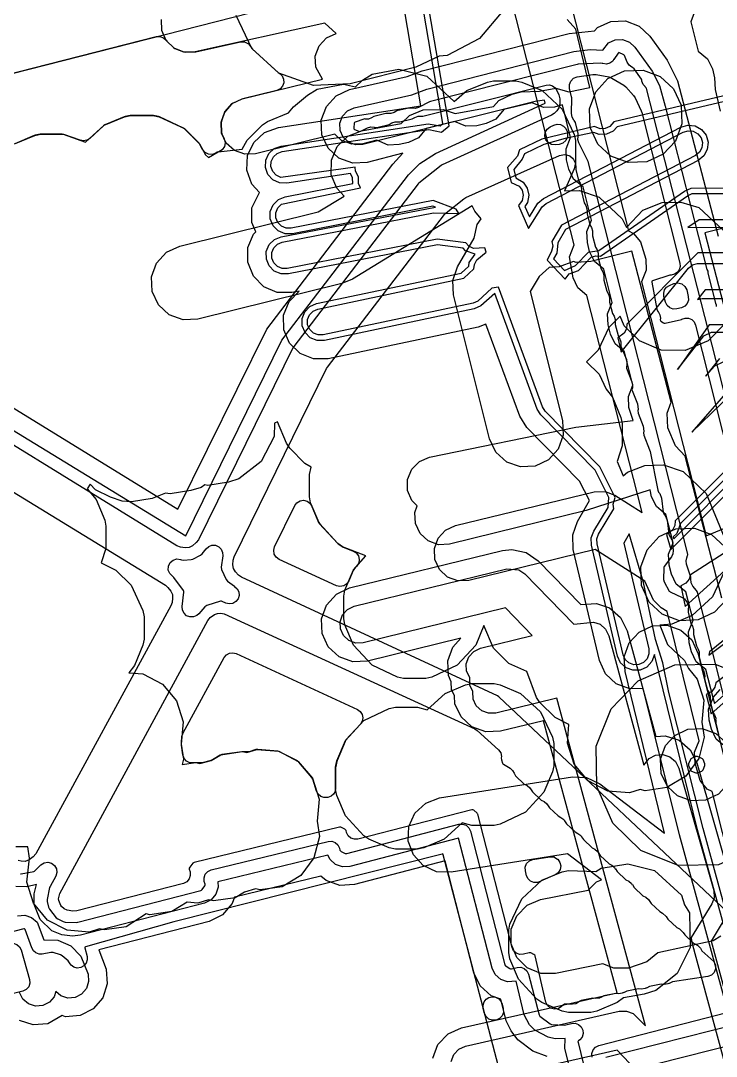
# Model space of a CAD drawing. Header units: metres. Extents: x 17722 to 17999, y 13535 to 15917.
# Drawn here: x 17853.7 to 17890.8, y 13874.1 to 13929.2 of the extents above; entities that cross this region are included whole.
import ezdxf

# ---------------------------------------------------------------- set-up
doc = ezdxf.new("R2010")
doc.units = ezdxf.units.M
for name, color, linetype in [('AI_GREENING_ALLOWED_ZONE', 4, 'Continuous'), ('AI_GREENING_EXCLUSIONS', 1, 'Continuous'), ('AI_GREENING_LAWN', 82, 'Continuous')]:
    doc.layers.add(name, color=color, linetype=linetype)

msp = doc.modelspace()

# ---------------------------------------------------------------- linework, layer by layer
at = {"layer": 'AI_GREENING_ALLOWED_ZONE'}
msp.add_lwpolyline([(17831.558, 13920.851), (17860.946, 13928.355), (17861.146, 13928.364), (17861.334, 13928.295), (17861.479, 13928.157), (17861.514, 13928.108), (17861.865, 13927.772), (17861.947, 13927.72), (17862.401, 13927.544), (17862.496, 13927.527), (17863.007, 13927.539), (17863.056, 13927.545), (17865.433, 13928.074), (17865.656, 13928.073), (17865.856, 13927.975), (17865.994, 13927.8), (17866.015, 13927.755), (17866.072, 13927.678), (17867.446, 13926.435), (17867.5, 13926.403), (17867.645, 13926.271), (17867.729, 13926.094), (17867.738, 13925.899), (17867.672, 13925.715), (17867.54, 13925.571), (17867.363, 13925.488), (17865.551, 13925.043), (17865.505, 13925.027), (17865.042, 13924.81), (17864.964, 13924.753), (17864.635, 13924.394), (17864.585, 13924.311), (17864.419, 13923.854), (17864.404, 13923.758), (17864.426, 13923.272), (17864.449, 13923.178), (17864.572, 13922.914), (17864.619, 13922.71), (17864.579, 13922.505), (17864.458, 13922.335), (17864.279, 13922.228), (17864.194, 13922.2), (17864.118, 13922.154), (17863.929, 13922.088), (17863.728, 13922.102), (17863.549, 13922.193), (17863.42, 13922.348), (17863.276, 13922.619), (17863.233, 13922.677), (17862.479, 13923.431), (17862.409, 13923.48), (17861.129, 13924.08), (17861.072, 13924.098), (17860.804, 13924.153), (17860.754, 13924.158), (17859.617, 13924.158), (17859.567, 13924.153), (17859.294, 13924.097), (17859.247, 13924.083), (17858.226, 13923.656), (17858.154, 13923.61), (17857.418, 13922.937), (17857.265, 13922.842), (17857.088, 13922.806), (17856.911, 13922.836), (17856.038, 13923.15), (17855.954, 13923.165), (17854.835, 13923.165), (17854.785, 13923.16), (17854.512, 13923.105), (17854.465, 13923.09), (17853.427, 13922.656)], dxfattribs=at)
for points in [[(17868.326, 13903.413), (17868.44, 13903.564), (17868.603, 13903.662), (17868.79, 13903.692), (17868.975, 13903.651), (17869.131, 13903.543), (17869.236, 13903.385), (17869.603, 13902.507), (17869.65, 13902.435), (17870.588, 13901.415), (17870.632, 13901.377), (17870.849, 13901.231), (17870.897, 13901.206), (17871.436, 13900.994), (17871.597, 13900.892), (17871.708, 13900.736), (17871.753, 13900.551), (17871.725, 13900.362), (17871.628, 13900.197), (17871.475, 13900.024), (17871.432, 13899.955), (17871.205, 13899.413), (17871.093, 13899.248), (17870.925, 13899.14), (17870.729, 13899.106), (17870.535, 13899.151), (17867.491, 13900.549), (17867.331, 13900.666), (17867.229, 13900.836), (17867.201, 13901.032), (17867.251, 13901.224), (17868.326, 13903.413)], [(17862.941, 13889.729), (17862.746, 13889.739), (17862.57, 13889.822), (17862.439, 13889.967), (17862.373, 13890.151), (17862.296, 13890.674), (17862.292, 13890.791), (17862.323, 13891.133), (17862.382, 13891.328), (17864.564, 13895.328), (17864.683, 13895.473), (17864.846, 13895.564), (17865.031, 13895.588), (17865.212, 13895.543), (17871.656, 13892.574), (17871.808, 13892.465), (17871.91, 13892.308), (17871.947, 13892.125), (17871.913, 13891.94), (17871.815, 13891.781), (17871.046, 13890.946), (17871, 13890.874), (17870.573, 13889.854), (17870.559, 13889.807), (17870.503, 13889.533), (17870.498, 13889.483), (17870.498, 13888.383), (17870.469, 13888.214), (17870.383, 13888.064), (17870.252, 13887.952), (17870.091, 13887.892), (17870.051, 13887.884), (17869.871, 13887.883), (17869.702, 13887.946), (17869.566, 13888.065), (17869.482, 13888.225), (17869.278, 13888.866), (17869.232, 13888.951), (17868.542, 13889.771), (17868.466, 13889.831), (17867.515, 13890.325), (17867.422, 13890.352), (17866.354, 13890.444), (17866.258, 13890.433), (17865.902, 13890.321), (17865.629, 13890.312), (17865.596, 13890.321), (17865.499, 13890.325), (17864.439, 13890.169), (17864.348, 13890.136), (17863.938, 13889.891), (17863.812, 13889.837), (17863.399, 13889.725), (17863.146, 13889.723), (17863.102, 13889.734), (17863.005, 13889.738), (17862.941, 13889.729)], [(17881.41, 13883.433), (17881.236, 13883.363), (17881.048, 13883.363), (17880.873, 13883.431), (17880.736, 13883.56), (17880.656, 13883.729), (17880.591, 13883.981), (17880.582, 13884.187), (17880.657, 13884.38), (17880.804, 13884.525), (17880.997, 13884.599), (17881.888, 13884.74), (17882.113, 13884.724), (17882.308, 13884.611), (17882.319, 13884.601), (17882.434, 13884.439), (17882.477, 13884.246), (17882.442, 13884.051), (17882.334, 13883.885), (17882.17, 13883.774), (17881.514, 13883.5), (17881.41, 13883.433)], [(17878.355, 13876.666), (17878.342, 13876.845), (17878.392, 13877.017), (17878.5, 13877.16), (17878.652, 13877.256), (17878.827, 13877.292), (17879.005, 13877.264), (17879.035, 13877.254), (17879.179, 13877.174), (17879.29, 13877.053), (17879.355, 13876.902), (17879.416, 13876.658), (17879.425, 13876.46), (17879.356, 13876.275), (17879.221, 13876.13), (17879.04, 13876.05), (17879.017, 13876.044), (17878.826, 13876.039), (17878.647, 13876.105), (17878.506, 13876.234), (17878.423, 13876.406), (17878.355, 13876.666)]]:
    msp.add_lwpolyline(points, close=True, dxfattribs=at)
at = {"layer": 'AI_GREENING_EXCLUSIONS'}
for points in [[(17893.817, 13875.201), (17890.524, 13888.202), (17890.27, 13888.339), (17889.9, 13888.793), (17889.625, 13889.714), (17889.625, 13889.714), (17889.596, 13890.299), (17889.848, 13890.91), (17888.134, 13897.785), (17887.822, 13897.976), (17887.417, 13898.382), (17886.948, 13899.396), (17884.314, 13901.068), (17877.584, 13899.436), (17876.999, 13899.412), (17876.45, 13899.613), (17876.019, 13900.01), (17875.773, 13900.541), (17875.749, 13901.125), (17875.95, 13901.675), (17876.346, 13902.106), (17876.877, 13902.352), (17884.252, 13904.14), (17884.838, 13904.153), (17885.361, 13903.957), (17886.805, 13903.04), (17883.865, 13914.588), (17883.379, 13914.998), (17883.127, 13915.526), (17882.942, 13916.648), (17883.181, 13917.276), (17879.72, 13930.873)], [(17882.687, 13931.378), (17886.088, 13918.018), (17886.342, 13917.882), (17886.714, 13917.43), (17886.994, 13916.51), (17887.025, 13915.926), (17886.776, 13915.314), (17890.216, 13901.798), (17895.605, 13904.028)], [(17892.864, 13874.854), (17889.755, 13886.169), (17887.461, 13895.486), (17887.325, 13895.112), (17887.059, 13894.826), (17886.703, 13894.665), (17886.314, 13894.651), (17885.948, 13894.788), (17885.663, 13895.054), (17885.501, 13895.409), (17884.113, 13901.309), (17884.1, 13901.699), (17884.231, 13902.055), (17884.991, 13903.314), (17885.039, 13903.843), (17884.301, 13905.299), (17881.411, 13908.244), (17881.219, 13908.547), (17878.966, 13914.689), (17878.228, 13914.03), (17877.869, 13913.877), (17869.901, 13912.197), (17869.51, 13912.192), (17869.148, 13912.337), (17868.869, 13912.61), (17868.716, 13912.969), (17868.711, 13913.359), (17868.856, 13913.721), (17869.129, 13914), (17869.488, 13914.154), (17877.183, 13915.776), (17877.578, 13916.147), (17877.598, 13916.331), (17877.925, 13916.786), (17877.411, 13916.962), (17877.288, 13917.1), (17875.916, 13917.274), (17867.984, 13915.73), (17867.594, 13915.731), (17867.234, 13915.882), (17866.959, 13916.159), (17866.811, 13916.52), (17866.808, 13916.929), (17866.959, 13917.288), (17867.236, 13917.563), (17867.597, 13917.711), (17875.808, 13919.274), (17875.664, 13919.329), (17868.195, 13917.868), (17867.805, 13917.869), (17867.445, 13918.02), (17867.17, 13918.297), (17867.021, 13918.658), (17867.023, 13919.048), (17867.173, 13919.408), (17867.45, 13919.683), (17867.811, 13919.831), (17871.412, 13920.535), (17871.396, 13920.839), (17871.289, 13921.067), (17867.899, 13920.553), (17867.509, 13920.571), (17867.156, 13920.737), (17866.893, 13921.025), (17866.76, 13921.392), (17866.778, 13921.782), (17866.944, 13922.135), (17867.232, 13922.398), (17867.599, 13922.53), (17875.414, 13923.715), (17876.062, 13923.613), (17876.208, 13923.733), (17875.073, 13930.396)], [(17893.154, 13874.932), (17890.044, 13886.248), (17888.234, 13893.468), (17887.913, 13895.046), (17887.525, 13896.297), (17886.879, 13899.316), (17886.124, 13901.902), (17885.834, 13901.42), (17887.156, 13895.798), (17887.165, 13895.525), (17887.07, 13895.27), (17886.883, 13895.07), (17886.635, 13894.957), (17886.362, 13894.947), (17886.106, 13895.043), (17885.906, 13895.229), (17885.793, 13895.478), (17884.405, 13901.378), (17884.395, 13901.643), (17884.488, 13901.9), (17885.301, 13903.247), (17885.26, 13903.488), (17885.379, 13903.836), (17884.548, 13905.476), (17881.647, 13908.431), (17881.497, 13908.66), (17879.16, 13915.034), (17878.816, 13914.977), (17878.058, 13914.278), (17877.807, 13914.17), (17869.839, 13912.49), (17869.566, 13912.487), (17869.312, 13912.589), (17869.117, 13912.779), (17869.009, 13913.031), (17869.006, 13913.304), (17869.108, 13913.557), (17869.299, 13913.753), (17869.55, 13913.86), (17877.327, 13915.5), (17877.858, 13915.999), (17877.884, 13916.241), (17878.015, 13916.481), (17878.515, 13916.888), (17878.443, 13917.12), (17877.837, 13917.085), (17877.591, 13917.203), (17877.427, 13917.384), (17875.906, 13917.577), (17867.927, 13916.024), (17867.654, 13916.025), (17867.402, 13916.131), (17867.209, 13916.325), (17867.106, 13916.577), (17867.102, 13916.869), (17867.208, 13917.121), (17867.402, 13917.313), (17867.654, 13917.416), (17875.698, 13918.98), (17877.048, 13918.943), (17876.902, 13919.181), (17875.69, 13919.639), (17868.137, 13918.163), (17867.864, 13918.163), (17867.612, 13918.269), (17867.42, 13918.463), (17867.316, 13918.715), (17867.317, 13918.988), (17867.422, 13919.24), (17867.616, 13919.433), (17871.818, 13920.309), (17871.706, 13920.544), (17871.721, 13920.902), (17871.553, 13921.197), (17871.543, 13921.409), (17867.581, 13920.862), (17867.334, 13920.978), (17867.15, 13921.18), (17867.057, 13921.437), (17867.069, 13921.71), (17867.185, 13921.957), (17867.387, 13922.141), (17867.644, 13922.234), (17875.459, 13923.418), (17876.124, 13923.274), (17876.533, 13923.613), (17875.323, 13930.718)], [(17879.412, 13929.748), (17878.16, 13928.252), (17876.431, 13927.348), (17876.006, 13927.31), (17874.769, 13926.724), (17871.268, 13925.844), (17869.32, 13925.746), (17867.482, 13926.402), (17866.036, 13927.711), (17865.2, 13929.474)], [(17889.631, 13929.753), (17889.39, 13929.145), (17889.788, 13927.584), (17890.291, 13927.167), (17890.541, 13926.638), (17890.663, 13926.153), (17890.683, 13925.543), (17890.95, 13924.388)], [(17891.049, 13898.494), (17889.089, 13906.039), (17888.572, 13906.587), (17888.181, 13907.542), (17888.136, 13908.321), (17888.342, 13908.912), (17886.258, 13916.934), (17884.072, 13916.384), (17883.3, 13916.347), (17883.148, 13916.4), (17882.397, 13916.106), (17881.866, 13916.079), (17881.322, 13915.602), (17880.845, 13914.791), (17882.565, 13907.931), (17882.604, 13907.151), (17882.341, 13906.416), (17881.817, 13905.838), (17881.112, 13905.504), (17880.333, 13905.466), (17879.598, 13905.728), (17879.019, 13906.252), (17878.686, 13906.958), (17876.766, 13914.614), (17876.725, 13915.378), (17876.982, 13916.115), (17877.875, 13917.632), (17878.035, 13918.366), (17878.239, 13918.66), (17877.898, 13919.06), (17877.767, 13919.355), (17871.388, 13915.453), (17870.822, 13915.217), (17863.158, 13913.332), (17862.378, 13913.297), (17861.644, 13913.563), (17861.068, 13914.089), (17860.738, 13914.796), (17860.703, 13915.575), (17860.969, 13916.309), (17861.495, 13916.885), (17862.202, 13917.216), (17869.565, 13919.027), (17870.951, 13919.874), (17870.553, 13920.283), (17870.264, 13921.007), (17870.275, 13921.788), (17870.583, 13922.505), (17871.142, 13923.049), (17871.867, 13923.338), (17873.986, 13923.73), (17874.431, 13924.163), (17875.156, 13924.452), (17876.212, 13924.478), (17876.862, 13924.262), (17878.903, 13924.639), (17879.189, 13924.958), (17879.892, 13925.295), (17880.376, 13925.42), (17881.342, 13925.457), (17882.212, 13925.607), (17882.907, 13925.414), (17884.029, 13925.647), (17883.277, 13928.744), (17882.816, 13929.269)], [(17891.252, 13890.572), (17890.747, 13890.986), (17890.493, 13891.513), (17890.369, 13891.998), (17890.336, 13892.582), (17890.578, 13893.189), (17890.191, 13894.695), (17889.686, 13895.109), (17889.432, 13895.637), (17889.307, 13896.121), (17889.275, 13896.705), (17889.517, 13897.312), (17889.129, 13898.818), (17888.624, 13899.233), (17888.37, 13899.76), (17888.246, 13900.244), (17888.213, 13900.829), (17888.456, 13901.436), (17888.068, 13902.942), (17887.563, 13903.356), (17887.309, 13903.884), (17887.239, 13904.254), (17883.822, 13903.145), (17876.555, 13901.359), (17875.971, 13901.333), (17875.421, 13901.532), (17874.989, 13901.927), (17874.741, 13902.458), (17874.715, 13903.042), (17874.841, 13903.392), (17874.553, 13903.678), (17874.326, 13904.217), (17874.323, 13904.803), (17874.545, 13905.344), (17874.957, 13905.76), (17875.496, 13905.987), (17883.279, 13907.573), (17886.326, 13907.929), (17886.1, 13908.633), (17886.071, 13909.218), (17886.316, 13909.823), (17885.871, 13911.589), (17885.368, 13912.006), (17885.117, 13912.535), (17884.995, 13913.02), (17884.966, 13913.604), (17885.211, 13914.21), (17884.766, 13915.976), (17884.263, 13916.393), (17884.012, 13916.922), (17883.89, 13917.406), (17883.861, 13917.991), (17884.106, 13918.596), (17883.661, 13920.362), (17883.158, 13920.779), (17882.907, 13921.308), (17882.785, 13921.793), (17882.756, 13922.378), (17883.001, 13922.983), (17882.564, 13924.718), (17882.142, 13924.603), (17881.558, 13924.579), (17880.955, 13924.831), (17879.451, 13924.468), (17879.029, 13923.969), (17878.498, 13923.723), (17878.012, 13923.606), (17877.427, 13923.582), (17876.824, 13923.834), (17875.32, 13923.47), (17874.898, 13922.972), (17874.367, 13922.726), (17873.881, 13922.609), (17873.296, 13922.585), (17872.693, 13922.836), (17871.941, 13922.655), (17871.357, 13922.631), (17870.807, 13922.833), (17870.455, 13923.158), (17866.242, 13922.124), (17865.658, 13922.098), (17865.108, 13922.298), (17864.676, 13922.693), (17864.428, 13923.223), (17864.402, 13923.808), (17864.602, 13924.358), (17864.997, 13924.79), (17865.527, 13925.037), (17869.798, 13926.086), (17869.437, 13926.728), (17869.416, 13927.313), (17869.62, 13927.861), (17870.019, 13928.289), (17870.524, 13928.52), (17869.918, 13929.072), (17863.032, 13927.539), (17862.447, 13927.526), (17861.901, 13927.738), (17861.478, 13928.142), (17861.242, 13928.678), (17861.229, 13929.263)], [(17891.899, 13874.593), (17888.789, 13885.909), (17886.862, 13893.689), (17886.153, 13893.664), (17885.422, 13893.938), (17884.851, 13894.47), (17884.528, 13895.18), (17883.14, 13901.08), (17883.113, 13901.86), (17883.375, 13902.571), (17883.997, 13903.687), (17883.479, 13904.709), (17880.675, 13907.567), (17880.291, 13908.173), (17878.497, 13913.064), (17878.075, 13912.898), (17870.107, 13911.218), (17869.327, 13911.209), (17868.602, 13911.499), (17868.044, 13912.045), (17867.737, 13912.762), (17867.728, 13913.543), (17868.019, 13914.267), (17868.562, 13914.823), (17868.175, 13914.748), (17867.395, 13914.751), (17866.675, 13915.053), (17866.126, 13915.607), (17865.825, 13916.348), (17865.828, 13917.128), (17866.13, 13917.848), (17866.246, 13917.963), (17866.04, 13918.466), (17866.043, 13919.246), (17866.442, 13920.064), (17866.037, 13920.508), (17865.771, 13921.242), (17865.807, 13922.022), (17866.139, 13922.728), (17866.715, 13923.254), (17867.449, 13923.519), (17875.035, 13924.669), (17874.184, 13929.663)], [(17848.049, 13911.85), (17862.107, 13903.226), (17866.832, 13912.791), (17873.547, 13921.564), (17874.077, 13922.146), (17872.183, 13921.649), (17871.404, 13921.616), (17870.671, 13921.884), (17870.096, 13922.412), (17869.768, 13923.12), (17869.735, 13923.9), (17870.003, 13924.633), (17870.531, 13925.207), (17871.239, 13925.536), (17874.31, 13926.23), (17875.102, 13926.534), (17882.926, 13928.522), (17884.271, 13928.663), (17884.432, 13928.835), (17885.142, 13929.158), (17885.922, 13929.185), (17886.653, 13928.911), (17887.223, 13928.378), (17888.143, 13927.098), (17888.694, 13926.007), (17890.856, 13917.744)], [(17847.716, 13910.849), (17862.52, 13901.808), (17867.642, 13912.2), (17874.379, 13921.002), (17874.979, 13921.611), (17875.803, 13922.133), (17881.653, 13924.805), (17881.609, 13924.979), (17881.113, 13924.898), (17871.947, 13922.621), (17871.557, 13922.604), (17871.191, 13922.738), (17870.904, 13923.002), (17870.739, 13923.356), (17870.723, 13923.746), (17870.857, 13924.113), (17871.121, 13924.4), (17871.475, 13924.564), (17874.546, 13925.259), (17875.348, 13925.565), (17883.173, 13927.553), (17884.049, 13927.672), (17884.71, 13927.634), (17885.015, 13928.023), (17885.371, 13928.185), (17885.761, 13928.198), (17886.126, 13928.061), (17886.411, 13927.795), (17887.331, 13926.514), (17887.727, 13925.754), (17888.038, 13924.659), (17890.251, 13915.973), (17890.297, 13915.877), (17890.302, 13915.773), (17890.711, 13914.17), (17890.749, 13914.089), (17890.753, 13914.002)], [(17853.404, 13922.646), (17854.487, 13923.1), (17854.81, 13923.165), (17855.997, 13923.165), (17857.195, 13922.734), (17858.186, 13923.639), (17859.269, 13924.092), (17859.592, 13924.158), (17860.779, 13924.158), (17861.102, 13924.092), (17862.448, 13923.462), (17863.259, 13922.651), (17863.572, 13922.065), (17863.725, 13921.919), (17864.24, 13922.228), (17865.522, 13922.368), (17865.792, 13922.852), (17866.602, 13923.662), (17866.865, 13923.84), (17867.988, 13924.301), (17868.248, 13924.611), (17869.001, 13925.242), (17869.507, 13925.555), (17870.924, 13925.82), (17871.548, 13925.684), (17871.931, 13926.036), (17872.436, 13926.349), (17873.854, 13926.614), (17875.345, 13926.253), (17876.813, 13924.893), (17877.486, 13925.481), (17878.57, 13925.934), (17878.892, 13925.999), (17880.079, 13925.999), (17880.402, 13925.934), (17881.485, 13925.481), (17882.559, 13924.493), (17883.19, 13923.146), (17883.255, 13922.824), (17883.255, 13921.636), (17883.19, 13921.314), (17882.679, 13920.145), (17883.476, 13920.167), (17884.526, 13919.815), (17885.75, 13918.656), (17885.967, 13918.199), (17886.844, 13919.122), (17887.874, 13919.529), (17888.868, 13919.556), (17889.817, 13919.256), (17891.142, 13918.045)], [(17897.237, 13926.634), (17885.294, 13923.82), (17885.089, 13923.57), (17884.841, 13923.456), (17884.568, 13923.447), (17884.275, 13923.577), (17881.472, 13922.898), (17880.281, 13922.324), (17880.169, 13922), (17879.644, 13921.391), (17879.83, 13920.587), (17880.262, 13920.403), (17880.417, 13920.179), (17880.475, 13919.912), (17880.427, 13919.643), (17880.222, 13919.374), (17880.755, 13918.149), (17881.478, 13919.3), (17881.691, 13919.471), (17888.995, 13923.272), (17889.257, 13923.349), (17889.528, 13923.319), (17889.768, 13923.187), (17889.939, 13922.974), (17890.015, 13922.712), (17889.985, 13922.441), (17889.854, 13922.201), (17889.641, 13922.03), (17882.516, 13918.322), (17882.005, 13917.454), (17882.048, 13917.213), (17881.99, 13916.946), (17881.748, 13916.461), (17882.704, 13915.447), (17882.92, 13915.729), (17883.428, 13915.907), (17884.088, 13916.619), (17884.349, 13916.697), (17884.592, 13916.672), (17889.224, 13919.891), (17889.474, 13920), (17897.531, 13920.016)], [(17897.192, 13926.315), (17885.478, 13923.555), (17885.264, 13923.326), (17884.909, 13923.164), (17884.519, 13923.151), (17884.233, 13923.258), (17882.704, 13922.939), (17881.573, 13922.614), (17880.542, 13922.117), (17880.415, 13921.828), (17879.977, 13921.284), (17880.079, 13920.841), (17880.47, 13920.619), (17880.692, 13920.299), (17880.775, 13919.917), (17880.706, 13919.533), (17880.571, 13919.324), (17880.81, 13918.775), (17881.249, 13919.493), (17881.553, 13919.737), (17888.856, 13923.538), (17889.231, 13923.647), (17889.619, 13923.605), (17889.961, 13923.417), (17890.205, 13923.113), (17890.314, 13922.738), (17890.272, 13922.35), (17890.084, 13922.008), (17889.78, 13921.764), (17882.731, 13918.095), (17882.315, 13917.39), (17882.265, 13916.827), (17882.088, 13916.537), (17882.683, 13915.907), (17883.26, 13916.175), (17883.947, 13916.884), (17884.505, 13916.977), (17889.053, 13920.137), (17889.41, 13920.293), (17897.531, 13920.316)], [(17898.757, 13920.076), (17890.137, 13917.909), (17892.215, 13909.914)], [(17897.531, 13918.616), (17889.843, 13918.616), (17889.243, 13918.199), (17896.953, 13918.246)], [(17896.953, 13916.846), (17889.768, 13916.846), (17885.984, 13913.062), (17885.966, 13912.818), (17885.843, 13912.574), (17885.51, 13912.325), (17885.694, 13911.579), (17889.28, 13916.032), (17889.49, 13916.207), (17889.751, 13916.289), (17896.911, 13916.293)], [(17896.911, 13914.893), (17890.161, 13914.893), (17889.747, 13914.379), (17890.007, 13914.431), (17897.95, 13914.431)], [(17891.175, 13913.043), (17890.32, 13912.166), (17889.088, 13911.651), (17887.819, 13911.668), (17886.668, 13912.166), (17885.858, 13912.976), (17885.63, 13913.48), (17885.041, 13912.89), (17884.463, 13911.672), (17883.843, 13911.051), (17884.521, 13910.408), (17884.885, 13909.603), (17885.227, 13909.176), (17885.68, 13908.092), (17885.745, 13907.77), (17885.745, 13906.582), (17885.473, 13905.764), (17885.792, 13905.001), (17886.019, 13905.194), (17886.95, 13905.544), (17887.944, 13905.571), (17888.994, 13905.219), (17890.218, 13904.06), (17891.175, 13901.73)], [(17897.95, 13913.031), (17890.37, 13913.031), (17888.688, 13910.646), (17890.087, 13912.437), (17890.496, 13912.636), (17898.447, 13912.642)], [(17890.925, 13911.242), (17890.181, 13910.286), (17890.672, 13910.847), (17891.12, 13911.051)], [(17891.486, 13909.652), (17889.447, 13907.313), (17891.533, 13909.324)], [(17891.175, 13899.897), (17890.545, 13898.551), (17889.471, 13897.563), (17888.387, 13897.11), (17887.755, 13897.044), (17888.159, 13896.026), (17889.065, 13895.168), (17889.268, 13894.746), (17889.74, 13894.184), (17890.094, 13893.068), (17889.99, 13891.895), (17890.108, 13891.092), (17889.823, 13889.957), (17889.125, 13889.017), (17888.121, 13888.416), (17886.963, 13888.245), (17886.708, 13888.309), (17886.141, 13888.13), (17884.975, 13888.23), (17883.936, 13888.769), (17883.182, 13889.665), (17882.829, 13890.781), (17882.913, 13891.761), (17882.172, 13892.138), (17881.362, 13892.948), (17881.184, 13893.212), (17880.67, 13894.594), (17879.707, 13895.014), (17878.897, 13895.824), (17878.386, 13897.039), (17877.949, 13895.994), (17876.961, 13894.92), (17875.614, 13894.289), (17875.292, 13894.224), (17874.104, 13894.224), (17873.782, 13894.289), (17872.435, 13894.92), (17871.447, 13895.994), (17870.994, 13897.077), (17870.929, 13897.4), (17870.929, 13898.587), (17870.994, 13898.909), (17871.447, 13899.993), (17872.102, 13900.733), (17870.871, 13901.216), (17870.608, 13901.393), (17869.62, 13902.467), (17869.167, 13903.55), (17869.102, 13903.873), (17869.102, 13905.06), (17869.195, 13905.449), (17868.863, 13905.655), (17868.052, 13906.466), (17867.875, 13906.729), (17867.41, 13907.872), (17867.24, 13907.801), (17867.223, 13907.088), (17866.54, 13905.763), (17865.35, 13904.828), (17864.797, 13904.664), (17863.698, 13904.483), (17863.536, 13904.519), (17863.347, 13904.377), (17862.793, 13904.213), (17861.695, 13904.032), (17861.446, 13904.07), (17860.736, 13903.793), (17859.637, 13903.612), (17859.144, 13903.641), (17858.511, 13903.859), (17857.726, 13904.247), (17857.438, 13904.554), (17857.269, 13904.304), (17857.761, 13903.727), (17858.214, 13902.644), (17858.279, 13902.321), (17858.279, 13901.134), (17858.031, 13900.374), (17858.804, 13899.983), (17859.614, 13899.172), (17860.245, 13897.826), (17860.31, 13897.503), (17860.31, 13896.316), (17860.245, 13895.993), (17859.792, 13894.91), (17859.488, 13894.521), (17860.245, 13894.456), (17861.284, 13893.917), (17862.038, 13893.021), (17862.391, 13891.905), (17862.287, 13890.732), (17862.406, 13889.929), (17862.333, 13889.639), (17863.054, 13889.746), (17863.272, 13889.691), (17863.878, 13889.855), (17864.39, 13890.162), (17865.548, 13890.333), (17865.767, 13890.278), (17866.305, 13890.448), (17867.471, 13890.348), (17868.51, 13889.809), (17869.264, 13888.913), (17869.617, 13887.797), (17869.513, 13886.624), (17869.632, 13885.821), (17869.346, 13884.686), (17868.649, 13883.746), (17867.644, 13883.145), (17866.486, 13882.974), (17866.231, 13883.038), (17865.653, 13882.859), (17865.15, 13882.558), (17863.992, 13882.387), (17863.737, 13882.451), (17863.17, 13882.271), (17862.604, 13882.32), (17861.775, 13881.824), (17860.617, 13881.653), (17860.421, 13881.703), (17859.354, 13881.017), (17858.196, 13880.846), (17857.942, 13880.91), (17857.375, 13880.731), (17856.209, 13880.831), (17855.17, 13881.37), (17854.416, 13882.266), (17854.062, 13883.382), (17854.217, 13884.653), (17854.128, 13885.26), (17853.488, 13885.264)], [(17892.346, 13906.378), (17888.562, 13902.594), (17888.544, 13902.35), (17888.421, 13902.106), (17888.108, 13901.868), (17888.34, 13901.08), (17892.305, 13905.045)], [(17892.47, 13906.078), (17888.846, 13902.454), (17888.657, 13901.922), (17888.456, 13901.749), (17888.485, 13901.649), (17892.093, 13905.257)], [(17892.957, 13902.028), (17889.381, 13899.733), (17889.311, 13899.499), (17889.139, 13899.287), (17888.858, 13899.144), (17889.096, 13898.038), (17892.745, 13901.356)], [(17875.665, 13874.019), (17875.943, 13874.748), (17876.479, 13875.315), (17877.192, 13875.633), (17885.479, 13877.499), (17881.558, 13891.972), (17879.264, 13891.41), (17878.485, 13891.376), (17877.751, 13891.643), (17877.176, 13892.17), (17876.846, 13892.877), (17876.828, 13893.289), (17876.671, 13893.627), (17876.653, 13894.039), (17876.495, 13894.377), (17876.461, 13895.156), (17876.728, 13895.89), (17877.158, 13896.359), (17872.195, 13895.144), (17871.415, 13895.11), (17870.682, 13895.376), (17870.106, 13895.904), (17869.776, 13896.611), (17869.742, 13897.39), (17870.009, 13898.124), (17870.536, 13898.699), (17871.243, 13899.029), (17879.37, 13901.019), (17879.871, 13901.076), (17880.634, 13900.915), (17881.277, 13900.473), (17883.535, 13898.159), (17884.376, 13898.208), (17885.067, 13897.966), (17885.655, 13897.454), (17886.002, 13896.755), (17887.527, 13891.128), (17888.024, 13891.168), (17888.767, 13890.93), (17889.362, 13890.425), (17889.718, 13889.731), (17891.587, 13883.179)], [(17876.651, 13873.851), (17876.79, 13874.216), (17877.058, 13874.499), (17877.414, 13874.658), (17885.579, 13876.521), (17885.969, 13876.532), (17886.333, 13876.393), (17886.989, 13875.75), (17882.268, 13893.175), (17879.027, 13892.381), (17878.637, 13892.364), (17878.27, 13892.498), (17877.982, 13892.761), (17877.817, 13893.115), (17877.805, 13893.516), (17877.642, 13893.865), (17877.629, 13894.266), (17877.466, 13894.614), (17877.449, 13895.004), (17877.583, 13895.371), (17877.846, 13895.659), (17878.2, 13895.824), (17880.962, 13896.5), (17879.529, 13897.969), (17871.957, 13896.115), (17871.567, 13896.098), (17871.2, 13896.231), (17870.913, 13896.495), (17870.748, 13896.849), (17870.731, 13897.238), (17870.864, 13897.605), (17871.127, 13897.893), (17871.481, 13898.058), (17879.608, 13900.048), (17880.24, 13899.995), (17880.562, 13899.775), (17883.171, 13897.1), (17884.224, 13897.22), (17884.569, 13897.099), (17884.863, 13896.843), (17885.037, 13896.493), (17886.902, 13889.609), (17887.173, 13889.965), (17887.521, 13890.143), (17887.909, 13890.175), (17888.281, 13890.056), (17888.578, 13889.803), (17888.757, 13889.456), (17890.614, 13882.948), (17890.629, 13882.558), (17890.516, 13882.231), (17889.417, 13880.446), (17889.44, 13880.24), (17895.62, 13857.43)], [(17893.767, 13898.364), (17890.386, 13895.636), (17890.355, 13895.464), (17893.423, 13897.76)], [(17890.996, 13880.508), (17890.576, 13880.264), (17887.634, 13879.629), (17887.058, 13879.144), (17886.082, 13878.807), (17885.302, 13878.806), (17884.723, 13879.044), (17882.192, 13878.535), (17881.412, 13878.533), (17880.69, 13878.83), (17880.137, 13879.381), (17879.837, 13880.101), (17879.836, 13880.882), (17880.133, 13881.603), (17880.683, 13882.156), (17881.404, 13882.456), (17883.938, 13882.966), (17884.377, 13883.407), (17884.64, 13883.516), (17882.839, 13884.89), (17876.651, 13883.911), (17875.871, 13883.942), (17875.163, 13884.269), (17874.633, 13884.842), (17874.363, 13885.574), (17874.394, 13886.354), (17874.72, 13887.062), (17875.293, 13887.592), (17876.026, 13887.862), (17883.105, 13888.982), (17883.839, 13888.944), (17884.547, 13888.618), (17887.991, 13885.991), (17885.896, 13894.59), (17885.858, 13895.369), (17886.121, 13896.104), (17886.646, 13896.682), (17887.351, 13897.015), (17888.131, 13897.053), (17888.865, 13896.79), (17889.443, 13896.265), (17889.777, 13895.56), (17891.608, 13888.232)], [(17894.075, 13896.499), (17890.721, 13893.99), (17890.668, 13893.751), (17890.512, 13893.528), (17890.221, 13893.357), (17890.476, 13892.34), (17893.97, 13895.443)], [(17890.943, 13893.631), (17890.566, 13893.213), (17890.647, 13892.893), (17893.771, 13895.667)], [(17884.347, 13867.977), (17882.684, 13874.539), (17882.716, 13875.075), (17882.186, 13875.056), (17881.797, 13875.136), (17881.098, 13875.519), (17880.821, 13875.806), (17880.526, 13876.323), (17880.104, 13878.115), (17879.65, 13878.077), (17879.282, 13878.206), (17878.991, 13878.467), (17878.822, 13878.818), (17877.042, 13885.733), (17871.251, 13884.225), (17870.861, 13884.202), (17870.493, 13884.33), (17870.201, 13884.589), (17870.085, 13884.829), (17864.231, 13883.407), (17864.255, 13883.12), (17864.132, 13882.741), (17863.87, 13882.44), (17863.512, 13882.266), (17856.929, 13880.569), (17856.494, 13880.512), (17855.923, 13880.576), (17855.397, 13880.798), (17854.771, 13881.398), (17854.458, 13882.201), (17854.453, 13882.772), (17854.588, 13883.26), (17854.075, 13883.133), (17853.478, 13883.16)], [(17881.76, 13874.115), (17880.992, 13874.393), (17880.199, 13874.998), (17879.838, 13875.472), (17879.577, 13876.01), (17879.29, 13877.164), (17878.773, 13877.346), (17878.192, 13877.866), (17877.854, 13878.569), (17876.324, 13884.513), (17871.503, 13883.257), (17870.724, 13883.211), (17869.987, 13883.467), (17869.714, 13883.71), (17865.114, 13882.592), (17865.001, 13882.247), (17864.478, 13881.646), (17863.761, 13881.298), (17857.9, 13879.786), (17858.285, 13878.762), (17858.347, 13877.984), (17858.107, 13877.242), (17857.601, 13876.648), (17856.906, 13876.292), (17856.128, 13876.23), (17855.949, 13876.288), (17855.191, 13875.858), (17854.413, 13875.796), (17853.671, 13876.036)], [(17853.563, 13881.603), (17853.952, 13881.634), (17854.323, 13881.514), (17854.62, 13881.261), (17854.964, 13880.327), (17855.714, 13880.308), (17856.412, 13880.002), (17856.949, 13879.449), (17857.323, 13878.489), (17857.354, 13878.1), (17857.234, 13877.729), (17856.981, 13877.432), (17856.634, 13877.254), (17856.245, 13877.223), (17855.874, 13877.343), (17855.608, 13877.57), (17855.519, 13877.295), (17855.266, 13876.998), (17854.918, 13876.82), (17854.529, 13876.789), (17854.158, 13876.909), (17853.861, 13877.162), (17853.683, 13877.51)], [(17891.39, 13881.746), (17890.473, 13880.254), (17896.343, 13858.588)], [(17896.076, 13876.9), (17884.869, 13874.061)], [(17896.322, 13875.931), (17886.084, 13873.337)], [(17888.084, 13871.71), (17885.47, 13874.445), (17877.859, 13872.709)]]:
    msp.add_lwpolyline(points, dxfattribs=at)
for points in [[(17888.472, 13925.582), (17888.881, 13924.7), (17888.92, 13923.714), (17888.579, 13922.797), (17887.932, 13922.098), (17887.05, 13921.689), (17886.064, 13921.65), (17885.147, 13921.991), (17884.448, 13922.638), (17884.039, 13923.52), (17884, 13924.506), (17884.341, 13925.423), (17884.988, 13926.122), (17885.87, 13926.531), (17886.856, 13926.57), (17887.773, 13926.229), (17888.472, 13925.582)], [(17891.202, 13901.222), (17891.611, 13900.34), (17891.65, 13899.354), (17891.309, 13898.437), (17890.662, 13897.738), (17889.78, 13897.329), (17888.794, 13897.29), (17887.877, 13897.631), (17887.178, 13898.278), (17886.769, 13899.16), (17886.73, 13900.146), (17887.071, 13901.063), (17887.718, 13901.762), (17888.6, 13902.171), (17889.586, 13902.21), (17890.503, 13901.869), (17891.202, 13901.222)], [(17890.698, 13894.982), (17892.679, 13894.191), (17894.173, 13892.744), (17895.025, 13890.796), (17895.06, 13888.642), (17894.269, 13886.661), (17892.822, 13885.167), (17890.874, 13884.315), (17888.72, 13884.28), (17886.739, 13885.071), (17885.245, 13886.518), (17884.393, 13888.466), (17884.358, 13890.62), (17885.149, 13892.601), (17886.596, 13894.095), (17888.544, 13894.947), (17890.698, 13894.982)], [(17875.364, 13892.543), (17876.332, 13893.425), (17877.415, 13893.878), (17877.738, 13893.943), (17878.925, 13893.943), (17879.247, 13893.878), (17880.331, 13893.425), (17881.404, 13892.437), (17882.035, 13891.09), (17882.1, 13890.767), (17882.1, 13889.58), (17882.035, 13889.258), (17881.582, 13888.174), (17880.594, 13887.101), (17879.247, 13886.47), (17878.925, 13886.405), (17877.738, 13886.405), (17877.234, 13886.545), (17876.267, 13885.664), (17875.184, 13885.211), (17874.861, 13885.146), (17873.674, 13885.146), (17873.351, 13885.211), (17872.268, 13885.664), (17872.005, 13885.842), (17871.017, 13886.915), (17870.564, 13887.999), (17870.498, 13888.321), (17870.498, 13889.508), (17870.564, 13889.831), (17871.017, 13890.914), (17872.005, 13891.988), (17873.351, 13892.619), (17873.674, 13892.684), (17874.861, 13892.684), (17875.364, 13892.543)], [(17890.723, 13891.289), (17891.271, 13890.788), (17891.594, 13890.103), (17891.629, 13889.334), (17891.367, 13888.617), (17890.866, 13888.069), (17890.181, 13887.746), (17889.412, 13887.711), (17888.695, 13887.973), (17888.147, 13888.474), (17887.824, 13889.159), (17887.789, 13889.928), (17888.051, 13890.645), (17888.552, 13891.193), (17889.237, 13891.516), (17890.006, 13891.551), (17890.723, 13891.289)], [(17886.037, 13884.366), (17887.466, 13884.004), (17888.903, 13882.697), (17889.062, 13882.185), (17889.325, 13881.757), (17889.361, 13879.905), (17888.664, 13878.52), (17887.537, 13877.616), (17886.921, 13877.421), (17885.818, 13877.241), (17885.473, 13876.982), (17884.39, 13876.528), (17884.067, 13876.463), (17882.88, 13876.463), (17882.557, 13876.528), (17881.474, 13876.982), (17881.211, 13877.159), (17880.223, 13878.233), (17879.77, 13879.316), (17879.705, 13879.639), (17879.705, 13880.826), (17879.77, 13881.149), (17880.4, 13882.495), (17881.474, 13883.483), (17882.557, 13883.936), (17882.88, 13884.001), (17884.349, 13883.945), (17884.622, 13884.126), (17886.037, 13884.366)]]:
    msp.add_lwpolyline(points, close=True, dxfattribs=at)
at = {"layer": 'AI_GREENING_LAWN'}
for points in [[(17831.558, 13920.851), (17869.567, 13930.556)], [(17895.375, 13893.028), (17887.04, 13925.588), (17887.023, 13925.627), (17886.961, 13925.689), (17886.964, 13925.692), (17886.865, 13925.796), (17886.796, 13925.988), (17886.786, 13926.053), (17886.769, 13926.087), (17886.38, 13926.637), (17886.287, 13926.716), (17886.255, 13926.732), (17886.113, 13926.836), (17886.016, 13926.984), (17885.861, 13927.342), (17885.836, 13927.38), (17885.799, 13927.405), (17885.599, 13927.491), (17885.562, 13927.5), (17885.535, 13927.473), (17885.307, 13927.142), (17885.306, 13927.143), (17885.239, 13927.039), (17885.084, 13926.931), (17884.901, 13926.887), (17884.715, 13926.914), (17884.677, 13926.927), (17884.584, 13926.941), (17883.399, 13926.882), (17883.35, 13926.874), (17875.546, 13924.893), (17875.497, 13924.874), (17874.898, 13924.579), (17874.728, 13924.53), (17874.551, 13924.543), (17874.517, 13924.552), (17874.396, 13924.553), (17873.757, 13924.396), (17873.612, 13924.316), (17873.432, 13924.256), (17873.355, 13924.261), (17873.355, 13924.255), (17873.173, 13924.256), (17872.533, 13924.099), (17872.399, 13924.025), (17872.246, 13923.969), (17872.082, 13923.966), (17872.038, 13923.973), (17872.001, 13923.966), (17871.536, 13923.81), (17871.498, 13923.789), (17871.485, 13923.748), (17871.458, 13923.493), (17871.463, 13923.446), (17871.502, 13923.419), (17871.733, 13923.321), (17871.782, 13923.312), (17871.83, 13923.324), (17872.197, 13923.5), (17872.365, 13923.547), (17872.54, 13923.534), (17872.577, 13923.524), (17872.697, 13923.523), (17873.337, 13923.68), (17873.481, 13923.76), (17873.662, 13923.82), (17873.738, 13923.815), (17873.738, 13923.822), (17873.921, 13923.82), (17874.561, 13923.977), (17874.705, 13924.058), (17874.885, 13924.117), (17874.96, 13924.113), (17874.96, 13924.119), (17875.145, 13924.118), (17881.696, 13925.769), (17881.87, 13925.782), (17882.037, 13925.734), (17882.177, 13925.633), (17882.275, 13925.489), (17882.38, 13925.255), (17882.424, 13925.047), (17882.421, 13924.764), (17882.381, 13924.57), (17882.268, 13924.407), (17882.12, 13924.265), (17881.98, 13924.171), (17876.159, 13921.527), (17876.107, 13921.495), (17874.931, 13920.562), (17874.888, 13920.518), (17868.268, 13911.878), (17868.242, 13911.837), (17863.202, 13901.599), (17863.079, 13901.44), (17862.888, 13901.277), (17862.703, 13901.177), (17862.493, 13901.162), (17862.246, 13901.197), (17862.055, 13901.266), (17847, 13910.526)], [(17894.066, 13881.733), (17889.743, 13898.801), (17889.693, 13898.898), (17889.506, 13899.123), (17889.409, 13899.307), (17889.395, 13899.515), (17889.404, 13899.575), (17889.398, 13899.612), (17889.169, 13900.3), (17889.144, 13900.47), (17889.178, 13900.638), (17889.224, 13900.758), (17889.232, 13900.794), (17889.228, 13900.831), (17883.939, 13921.702), (17883.92, 13921.754), (17883.437, 13922.704), (17883.385, 13922.886), (17883.4, 13923.039), (17883.404, 13923.195), (17883.253, 13923.791), (17883.196, 13923.897), (17883.18, 13923.914), (17883.081, 13924.074), (17883.049, 13924.259), (17883.06, 13925.091), (17883.053, 13925.155), (17882.944, 13925.592), (17882.944, 13925.592), (17882.936, 13925.797), (17883.011, 13925.988), (17883.156, 13926.133), (17883.347, 13926.207), (17884.187, 13926.345), (17884.366, 13926.342), (17885.042, 13926.207), (17885.198, 13926.147), (17885.826, 13925.776), (17885.945, 13925.678), (17886.347, 13925.226), (17886.428, 13925.102), (17886.751, 13924.399), (17886.782, 13924.313), (17888.816, 13916.296), (17888.828, 13916.119), (17888.779, 13915.95), (17888.673, 13915.808), (17888.525, 13915.712), (17888.352, 13915.673), (17888.278, 13915.67), (17887.358, 13915.357), (17887.324, 13915.338), (17887.324, 13915.299), (17887.587, 13913.853), (17887.643, 13913.735), (17887.651, 13913.726), (17887.746, 13913.563), (17887.774, 13913.376), (17887.771, 13913.289), (17887.776, 13913.249), (17887.805, 13913.222), (17887.94, 13913.132), (17887.984, 13913.114), (17888.032, 13913.115), (17888.904, 13913.316), (17888.92, 13913.325), (17889.093, 13913.383), (17889.275, 13913.376), (17889.442, 13913.304), (17889.572, 13913.177), (17889.648, 13913.011), (17894.652, 13893.262)], [(17892.257, 13880.947), (17879.184, 13893.246), (17879.118, 13893.291), (17865.486, 13899.599), (17865.33, 13899.713), (17865.164, 13899.891), (17865.059, 13900.064), (17865.031, 13900.264), (17865.047, 13900.506), (17865.097, 13900.694), (17870.018, 13910.697), (17870.07, 13910.78), (17876.289, 13918.895), (17876.375, 13918.983), (17877.317, 13919.73), (17877.422, 13919.794), (17882.402, 13922.036), (17882.667, 13922.076), (17882.78, 13922.063), (17882.957, 13922.006), (17883.101, 13921.889), (17883.16, 13921.819), (17883.265, 13921.61), (17883.264, 13921.471), (17883.272, 13921.471), (17883.272, 13921.288), (17883.425, 13920.693), (17883.508, 13920.55), (17883.569, 13920.37), (17883.565, 13920.293), (17883.572, 13920.293), (17883.573, 13920.11), (17883.726, 13919.515), (17883.726, 13919.515), (17883.808, 13919.372), (17883.87, 13919.192), (17883.866, 13919.116), (17883.872, 13919.116), (17883.873, 13918.933), (17884.026, 13918.338), (17884.108, 13918.195), (17884.17, 13918.015), (17884.166, 13917.938), (17884.172, 13917.938), (17884.173, 13917.756), (17884.326, 13917.161), (17884.408, 13917.017), (17884.47, 13916.838), (17884.466, 13916.761), (17884.473, 13916.761), (17884.473, 13916.578), (17884.626, 13915.983), (17884.709, 13915.84), (17884.77, 13915.66), (17884.766, 13915.583), (17884.773, 13915.584), (17884.774, 13915.401), (17884.927, 13914.806), (17885.009, 13914.662), (17885.071, 13914.483), (17885.067, 13914.406), (17885.073, 13914.406), (17885.074, 13914.223), (17885.227, 13913.628), (17885.309, 13913.485), (17885.371, 13913.305), (17885.367, 13913.229), (17885.373, 13913.229), (17885.374, 13913.046), (17885.527, 13912.451), (17885.609, 13912.308), (17885.671, 13912.128), (17885.665, 13912.007), (17885.672, 13912.006), (17885.665, 13911.929), (17885.674, 13911.892), (17885.965, 13911.176), (17886, 13911.026), (17885.988, 13910.871), (17885.968, 13910.789), (17885.965, 13910.752), (17885.974, 13910.715), (17886.264, 13909.997), (17886.299, 13909.849), (17886.288, 13909.697), (17886.268, 13909.611), (17886.265, 13909.574), (17886.274, 13909.538), (17886.565, 13908.815), (17886.591, 13908.526), (17886.578, 13908.467), (17886.591, 13908.327), (17886.867, 13907.633), (17886.895, 13907.366), (17886.882, 13907.286), (17886.895, 13907.157), (17887.2, 13906.373), (17887.224, 13906.29), (17887.636, 13904.23), (17887.681, 13904.131), (17887.741, 13904.05), (17887.837, 13903.813), (17887.932, 13903.064), (17887.983, 13902.943), (17888.032, 13902.88), (17888.135, 13902.632), (17888.226, 13901.888), (17888.279, 13901.763), (17888.318, 13901.716), (17888.394, 13901.587), (17888.429, 13901.441), (17888.464, 13901.024), (17888.446, 13900.841), (17888.363, 13900.678), (17887.978, 13900.173), (17887.96, 13900.14), (17887.953, 13900.103), (17887.936, 13899.488), (17887.969, 13899.359), (17888.25, 13898.868), (17888.273, 13898.839), (17888.304, 13898.818), (17888.931, 13898.528), (17889.055, 13898.446), (17889.149, 13898.332), (17889.199, 13898.249), (17889.265, 13898.064), (17889.255, 13897.868), (17889.252, 13897.855), (17889.251, 13897.735), (17889.401, 13897.139), (17889.483, 13896.995), (17889.543, 13896.815), (17889.539, 13896.738), (17889.545, 13896.738), (17889.545, 13896.556), (17889.695, 13895.96), (17889.776, 13895.816), (17889.837, 13895.636), (17889.832, 13895.559), (17889.839, 13895.559), (17889.839, 13895.377), (17889.988, 13894.781), (17890.07, 13894.637), (17890.13, 13894.457), (17890.126, 13894.38), (17890.133, 13894.38), (17890.132, 13894.197), (17890.282, 13893.602), (17890.363, 13893.458), (17890.424, 13893.278), (17890.42, 13893.201), (17890.426, 13893.201), (17890.426, 13893.018), (17890.575, 13892.423), (17890.658, 13892.277), (17890.719, 13892.098), (17890.715, 13892.021), (17890.721, 13892.021), (17890.721, 13891.838), (17890.874, 13891.243)], [(17848.719, 13906.955), (17861.44, 13899.181), (17861.576, 13899.058), (17861.725, 13898.863), (17861.811, 13898.689), (17861.824, 13898.495), (17861.792, 13898.252), (17861.735, 13898.077), (17854.545, 13884.898), (17854.404, 13884.735), (17854.188, 13884.576), (17853.982, 13884.486), (17853.758, 13884.496), (17853.6, 13884.539)], [(17853.725, 13883.83), (17853.762, 13883.832), (17854.438, 13883.961), (17854.472, 13883.972), (17854.501, 13883.993), (17854.814, 13884.302), (17854.984, 13884.412), (17855.183, 13884.446), (17855.379, 13884.398), (17855.541, 13884.277), (17855.641, 13884.101), (17855.663, 13883.9), (17855.604, 13883.707), (17855.305, 13883.159), (17855.281, 13883.093), (17855.145, 13882.47), (17855.147, 13882.359), (17855.223, 13882.049), (17855.269, 13881.955), (17855.632, 13881.497), (17855.717, 13881.428), (17856.003, 13881.288), (17856.106, 13881.263), (17856.719, 13881.247), (17856.788, 13881.255), (17863.323, 13882.942), (17863.361, 13882.959), (17863.391, 13882.989), (17863.53, 13883.185), (17863.55, 13883.232), (17863.547, 13883.283), (17863.509, 13883.422), (17863.496, 13883.621), (17863.561, 13883.808), (17863.693, 13883.956), (17863.873, 13884.04), (17870.097, 13885.552), (17870.287, 13885.561), (17870.467, 13885.498), (17870.61, 13885.372), (17870.696, 13885.202), (17870.728, 13885.088), (17870.752, 13885.043), (17870.792, 13885.013), (17871.007, 13884.914), (17871.046, 13884.903), (17871.087, 13884.907), (17877.06, 13886.461), (17877.255, 13886.473), (17877.44, 13886.408), (17877.586, 13886.278), (17877.67, 13886.103), (17879.508, 13878.985), (17879.528, 13878.943), (17879.563, 13878.912), (17879.765, 13878.793), (17879.809, 13878.777), (17879.855, 13878.78), (17880.151, 13878.854), (17880.344, 13878.863), (17880.527, 13878.799), (17880.671, 13878.669), (17880.756, 13878.495), (17881.32, 13876.33), (17881.336, 13876.294), (17881.363, 13876.264), (17881.912, 13875.845), (17881.944, 13875.828), (17881.98, 13875.821), (17882.671, 13875.785), (17882.745, 13875.792), (17883.045, 13875.868), (17883.236, 13875.879), (17883.418, 13875.817), (17883.562, 13875.691), (17883.649, 13875.52), (17883.665, 13875.329), (17883.608, 13875.146), (17883.486, 13874.998), (17883.418, 13874.942), (17883.391, 13874.909), (17883.393, 13874.866), (17885.071, 13867.987)], [(17883.217, 13858.059), (17876.218, 13884.846), (17876.2, 13884.884), (17876.158, 13884.882), (17861.892, 13881.273), (17861.885, 13881.271), (17857.189, 13879.946), (17857.152, 13879.927), (17857.154, 13879.886), (17857.27, 13879.44), (17857.282, 13879.253), (17857.224, 13879.074), (17857.105, 13878.93), (17856.94, 13878.839), (17856.754, 13878.816), (17856.572, 13878.862), (17856.421, 13878.973), (17856.372, 13879.051), (17856.369, 13879.049), (17856.266, 13879.194), (17855.952, 13879.467), (17855.864, 13879.516), (17855.467, 13879.64), (17855.35, 13879.647), (17854.889, 13879.564), (17854.715, 13879.563), (17854.551, 13879.622), (17854.417, 13879.734), (17854.33, 13879.885), (17853.971, 13880.872), (17853.951, 13880.907), (17853.911, 13880.904), (17852.043, 13880.43)], [(17884.14, 13874.085), (17884.13, 13874.279), (17884.195, 13874.463), (17884.325, 13874.607), (17884.5, 13874.692), (17896.409, 13877.772)]]:
    msp.add_lwpolyline(points, dxfattribs=at)
for points in [[(17882.286, 13923.687), (17882.462, 13923.67), (17882.622, 13923.592), (17882.744, 13923.464), (17882.814, 13923.301), (17882.83, 13923.23), (17882.833, 13923.019), (17882.75, 13922.826), (17882.594, 13922.685), (17882.394, 13922.62), (17882.177, 13922.598), (17881.978, 13922.617), (17881.804, 13922.713), (17881.68, 13922.869), (17881.627, 13923.061), (17881.653, 13923.258), (17881.754, 13923.43), (17881.915, 13923.548), (17882.115, 13923.642), (17882.286, 13923.687)], [(17888.899, 13913.931), (17888.651, 13913.868), (17888.457, 13913.858), (17888.274, 13913.923), (17888.129, 13914.053), (17888.045, 13914.228), (17887.966, 13914.531), (17887.953, 13914.708), (17888.002, 13914.879), (17888.109, 13915.021), (17888.258, 13915.118), (17888.498, 13915.218), (17888.708, 13915.256), (17888.914, 13915.204), (17889.08, 13915.07), (17889.175, 13914.879), (17889.261, 13914.539), (17889.271, 13914.344), (17889.206, 13914.16), (17889.075, 13914.015), (17888.899, 13913.931)], [(17862.4, 13900.516), (17862.803, 13900.542), (17862.9, 13900.569), (17863.31, 13900.781), (17863.391, 13900.848), (17863.603, 13901.118), (17863.743, 13901.241), (17863.918, 13901.304), (17864.104, 13901.299), (17864.275, 13901.225), (17864.408, 13901.095), (17864.483, 13900.925), (17864.491, 13900.738), (17864.405, 13900.143), (17864.426, 13900.004), (17864.671, 13899.484), (17864.746, 13899.392), (17865.111, 13899.118), (17865.117, 13899.115), (17865.257, 13898.99), (17865.342, 13898.821), (17865.358, 13898.634), (17865.304, 13898.453), (17865.187, 13898.306), (17865.023, 13898.212), (17864.837, 13898.186), (17864.654, 13898.23), (17864.464, 13898.317), (17864.421, 13898.327), (17864.378, 13898.322), (17863.642, 13898.092), (17863.53, 13898.019), (17863.216, 13897.66), (17863.212, 13897.663), (17863.109, 13897.563), (17862.935, 13897.491), (17862.747, 13897.488), (17862.571, 13897.555), (17862.432, 13897.682), (17862.351, 13897.852), (17862.337, 13898.04), (17862.429, 13898.808), (17862.426, 13898.853), (17862.406, 13898.894), (17861.886, 13899.591), (17861.781, 13899.686), (17861.783, 13899.688), (17861.672, 13899.792), (17861.593, 13899.984), (17861.598, 13900.192), (17861.687, 13900.38), (17861.845, 13900.515), (17862.045, 13900.574), (17862.251, 13900.547), (17862.302, 13900.529), (17862.4, 13900.516)], [(17879.91, 13889.329), (17879.994, 13889.175), (17880.006, 13889.14), (17880.071, 13889.038), (17880.536, 13888.602), (17880.682, 13888.526), (17880.831, 13888.407), (17880.868, 13888.34), (17880.874, 13888.344), (17880.972, 13888.19), (17881.437, 13887.754), (17881.584, 13887.678), (17881.732, 13887.559), (17881.77, 13887.492), (17881.775, 13887.496), (17881.874, 13887.342), (17882.339, 13886.906), (17882.485, 13886.829), (17882.634, 13886.711), (17882.672, 13886.644), (17882.677, 13886.647), (17882.776, 13886.494), (17883.241, 13886.058), (17883.387, 13885.981), (17883.535, 13885.863), (17883.573, 13885.796), (17883.579, 13885.799), (17883.677, 13885.646), (17884.142, 13885.21), (17884.289, 13885.133), (17884.437, 13885.015), (17884.475, 13884.948), (17884.48, 13884.951), (17884.579, 13884.797), (17885.044, 13884.362), (17885.19, 13884.285), (17885.339, 13884.166), (17885.377, 13884.1), (17885.382, 13884.103), (17885.481, 13883.949), (17885.946, 13883.514), (17886.092, 13883.437), (17886.24, 13883.318), (17886.278, 13883.251), (17886.284, 13883.255), (17886.382, 13883.101), (17886.847, 13882.665), (17886.994, 13882.589), (17887.142, 13882.47), (17887.18, 13882.403), (17887.185, 13882.407), (17887.284, 13882.253), (17887.749, 13881.817), (17887.891, 13881.743), (17888.086, 13881.56), (17888.17, 13881.422), (17888.655, 13880.97), (17888.799, 13880.896), (17888.995, 13880.715), (17889.079, 13880.578), (17889.547, 13880.146), (17889.708, 13880.059), (17889.705, 13880.053), (17889.774, 13880.02), (17889.903, 13879.88), (17889.99, 13879.74), (17890.458, 13879.307), (17890.461, 13879.306), (17890.618, 13879.172), (17890.707, 13878.987), (17890.714, 13878.781), (17890.638, 13878.59), (17890.491, 13878.445), (17890.298, 13878.373), (17888.417, 13878.081), (17888.235, 13877.999), (17888.232, 13878.004), (17888.175, 13877.973), (17887.987, 13877.95), (17887.822, 13877.961), (17887.198, 13877.834), (17887.033, 13877.755), (17887.03, 13877.761), (17886.963, 13877.724), (17886.774, 13877.701), (17886.61, 13877.712), (17885.985, 13877.585), (17885.821, 13877.506), (17885.818, 13877.512), (17885.75, 13877.474), (17885.562, 13877.451), (17885.397, 13877.463), (17884.773, 13877.336), (17884.608, 13877.256), (17884.605, 13877.262), (17884.538, 13877.225), (17884.349, 13877.202), (17884.185, 13877.213), (17883.56, 13877.086), (17883.452, 13877.034), (17883.423, 13877.01), (17883.27, 13876.923), (17883.097, 13876.894), (17882.698, 13876.898), (17882.652, 13876.889), (17882.613, 13876.863), (17882.522, 13876.771), (17882.345, 13876.655), (17882.135, 13876.623), (17881.931, 13876.681), (17881.769, 13876.818), (17881.679, 13877.01), (17881.113, 13879.461), (17881.091, 13879.508), (17881.05, 13879.54), (17880.88, 13879.622), (17880.84, 13879.633), (17880.799, 13879.631), (17880.488, 13879.553), (17880.294, 13879.543), (17880.111, 13879.608), (17879.967, 13879.738), (17879.883, 13879.913), (17878.06, 13886.993), (17878.046, 13887.026), (17878.024, 13887.053), (17877.848, 13887.21), (17877.798, 13887.236), (17877.742, 13887.236), (17871.687, 13885.68), (17871.495, 13885.669), (17871.313, 13885.731), (17871.168, 13885.857), (17871.081, 13886.029), (17871.052, 13886.131), (17871.029, 13886.176), (17870.989, 13886.206), (17870.778, 13886.306), (17870.738, 13886.317), (17870.698, 13886.314), (17862.966, 13884.437), (17862.929, 13884.422), (17862.9, 13884.395), (17862.733, 13884.187), (17862.71, 13884.138), (17862.712, 13884.084), (17862.752, 13883.937), (17862.766, 13883.74), (17862.703, 13883.554), (17862.572, 13883.406), (17862.395, 13883.321), (17856.73, 13881.86), (17856.52, 13881.851), (17856.218, 13881.903), (17856.046, 13881.967), (17855.909, 13882.089), (17855.871, 13882.137), (17855.767, 13882.404), (17855.759, 13882.499), (17855.818, 13882.778), (17863.706, 13897.305), (17863.76, 13897.384), (17863.824, 13897.463), (17864.053, 13897.619), (17864.204, 13897.669), (17864.388, 13897.694), (17864.569, 13897.649), (17877.907, 13891.542), (17878.035, 13891.457), (17879.162, 13890.43), (17879.28, 13890.267), (17879.325, 13890.07), (17879.312, 13889.999), (17879.321, 13889.887), (17879.378, 13889.718), (17879.399, 13889.681), (17879.43, 13889.653), (17879.777, 13889.445), (17879.91, 13889.329)], [(17889.278, 13889.676), (17889.269, 13889.631), (17889.278, 13889.586), (17889.372, 13889.358), (17889.398, 13889.32), (17889.436, 13889.294), (17889.664, 13889.2), (17889.709, 13889.191), (17889.754, 13889.2), (17889.982, 13889.294), (17890.02, 13889.32), (17890.046, 13889.358), (17890.14, 13889.586), (17890.149, 13889.631), (17890.14, 13889.676), (17890.046, 13889.904), (17890.02, 13889.942), (17889.982, 13889.968), (17889.754, 13890.062), (17889.709, 13890.071), (17889.664, 13890.062), (17889.436, 13889.968), (17889.398, 13889.942), (17889.372, 13889.904), (17889.278, 13889.676)], [(17843.13, 13877.349), (17853.154, 13880.123), (17853.348, 13880.138), (17853.532, 13880.077), (17853.68, 13879.951), (17853.768, 13879.778), (17854.214, 13878.204), (17854.229, 13878.006), (17854.166, 13877.818), (17854.035, 13877.669), (17853.856, 13877.583), (17843.674, 13875.007), (17843.474, 13874.998), (17843.286, 13875.068), (17843.141, 13875.206), (17843.062, 13875.389), (17842.774, 13876.765), (17842.771, 13876.952), (17842.837, 13877.127), (17842.962, 13877.266), (17843.13, 13877.349)]]:
    msp.add_lwpolyline(points, close=True, dxfattribs=at)

doc.saveas('drawing.dxf')
